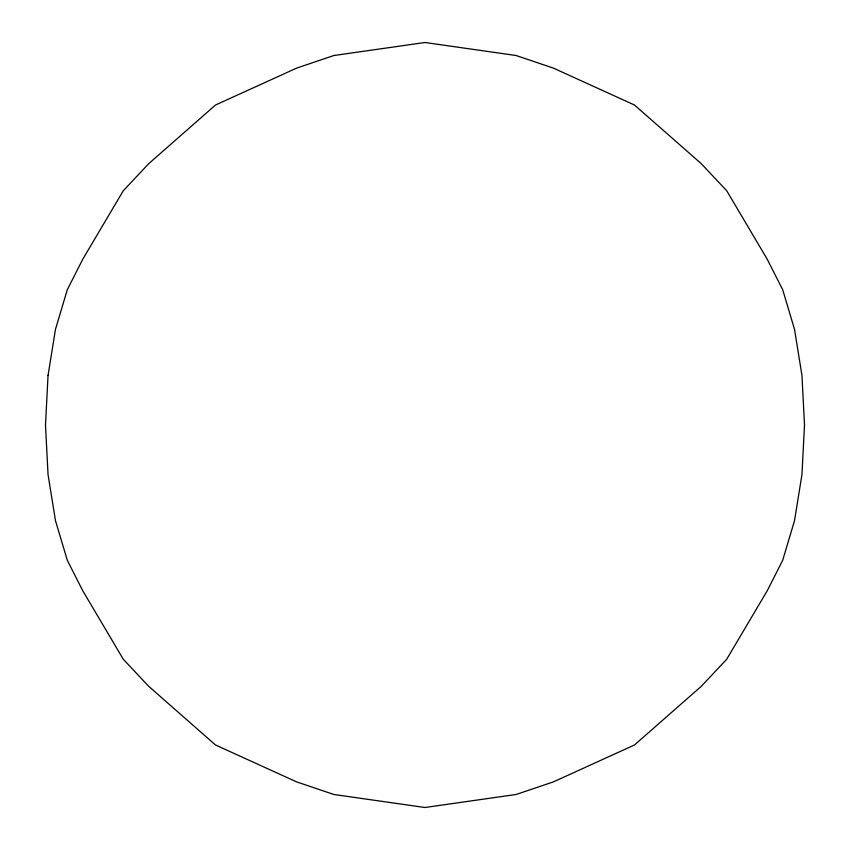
<?xml version="1.0" encoding="UTF-8"?>
<svg xmlns="http://www.w3.org/2000/svg" width="850" height="850" viewBox="0 0 850 850"><rect width="100%" height="100%" fill="white"/><g stroke="black" fill="none" stroke-linecap="round" stroke-linejoin="round"><path stroke-width="1.27" d="M48.036 375.487L45.496 425L48.036 474.513L55.473 520.646L67.299 560.267L82.716 590.676L123.293 659.26L148.676 686.279L215.507 744.982L296.618 781.883L333.827 794.474L425 807.5L516.173 794.474L553.382 781.883L634.493 744.982L701.324 686.279L726.707 659.26L767.284 590.676L782.701 560.267L794.527 520.646L801.964 474.513L804.504 425L801.964 375.487L794.527 329.354L782.701 289.733L767.284 259.324L726.707 190.74L701.324 163.721L634.493 105.017L553.382 68.117L516.173 55.526L425 42.5L333.827 55.526L296.618 68.117L215.507 105.017L148.676 163.721L123.293 190.74L82.716 259.324L67.299 289.733L55.473 329.354L48.036 375.487"/></g></svg>
